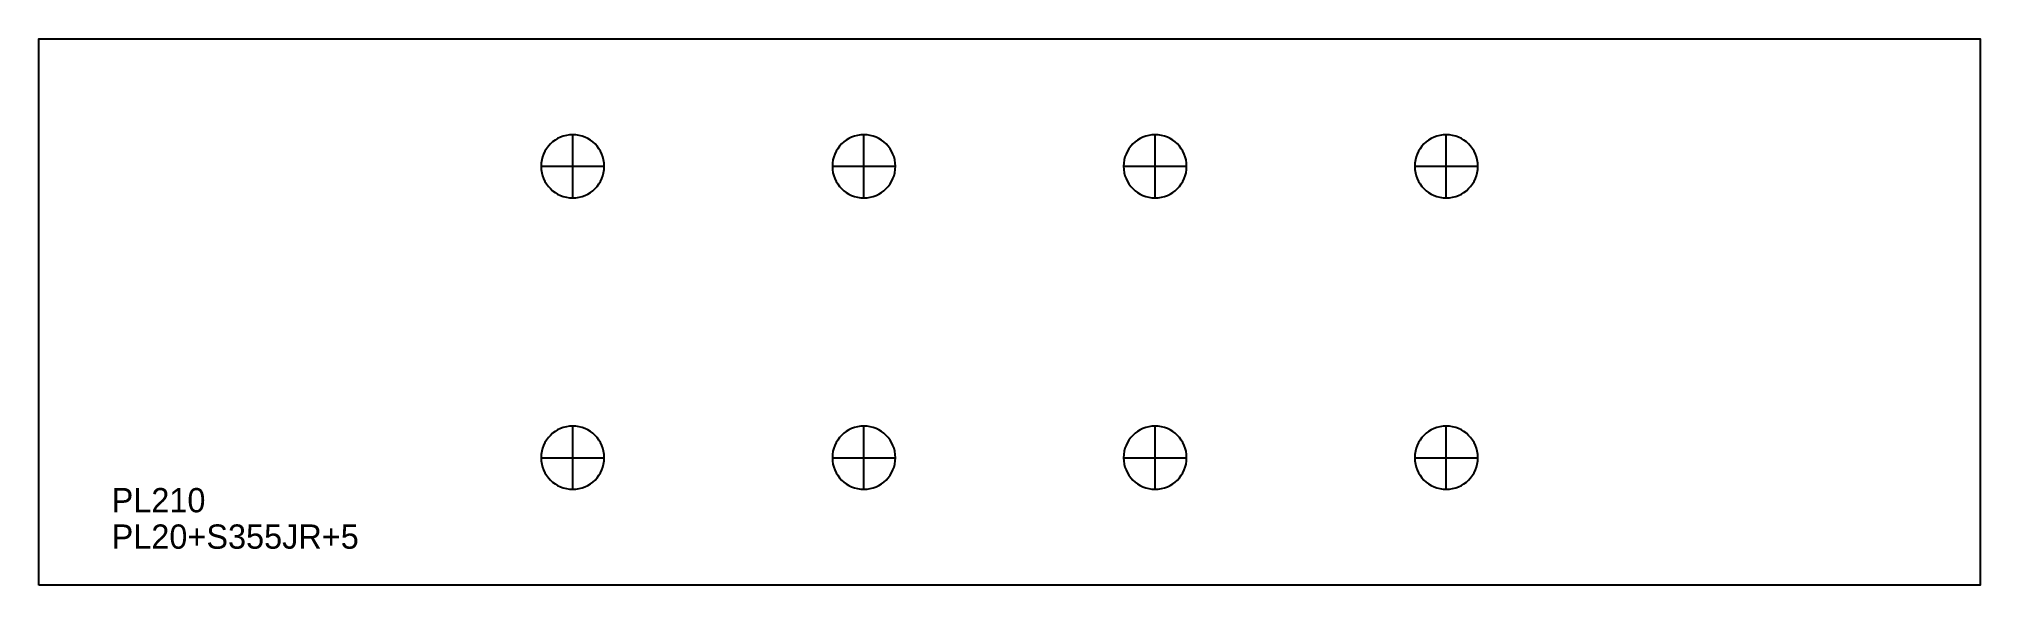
# Model space of a CAD drawing. Extents: x 0 to 800, y 0 to 225.
import ezdxf

# ---------------------------------------------------------------- set-up
doc = ezdxf.new("R2010")
doc.units = 0
for name, color, linetype in [('27', 7, 'CONTINUOUS'), ('CUT', 7, 'CONTINUOUS'), ('SCRIBE', 3, 'CONTINUOUS'), ('TEXT', 7, 'CONTINUOUS')]:
    doc.layers.add(name, color=color, linetype=linetype)

msp = doc.modelspace()

# ---------------------------------------------------------------- linework, layer by layer
at = {"layer": '27', "color": 7, "linetype": 'CONTINUOUS'}
for p, q in [((220, 159.5), (220, 185.5)), ((340, 159.5), (340, 185.5)), ((460, 159.5), (460, 185.5)), ((580, 159.5), (580, 185.5)), ((207, 172.5), (233, 172.5)), ((327, 172.5), (353, 172.5)), ((447, 172.5), (473, 172.5)), ((567, 172.5), (593, 172.5)), ((220, 39.5), (220, 65.5)), ((340, 39.5), (340, 65.5)), ((460, 39.5), (460, 65.5)), ((580, 39.5), (580, 65.5)), ((207, 52.5), (233, 52.5)), ((327, 52.5), (353, 52.5)), ((447, 52.5), (473, 52.5)), ((567, 52.5), (593, 52.5))]:
    msp.add_line(p, q, dxfattribs=at)
for points in [[(220, 185.5, 1), (220, 159.5, 1)], [(340, 185.5, 1), (340, 159.5, 1)], [(460, 185.5, 1), (460, 159.5, 1)], [(580, 185.5, 1), (580, 159.5, 1)], [(220, 65.5, 1), (220, 39.5, 1)], [(340, 65.5, 1), (340, 39.5, 1)], [(460, 65.5, 1), (460, 39.5, 1)], [(580, 65.5, 1), (580, 39.5, 1)]]:
    msp.add_lwpolyline(points, format="xyb", close=True, dxfattribs=at)
at = {"layer": 'CUT', "color": 7, "linetype": 'CONTINUOUS'}
msp.add_lwpolyline([(0, 0), (0, 225), (800, 225), (800, 0)], close=True, dxfattribs=at)

# ---------------------------------------------------------------- texts
at = {"layer": 'SCRIBE', "color": 3}
msp.add_text('PL210', height=10, dxfattribs=at).set_placement((30, 30))
at = {"layer": 'TEXT', "color": 7}
msp.add_text('PL20+S355JR+5', height=10, dxfattribs=at).set_placement((30, 15))

doc.saveas('drawing.dxf')
